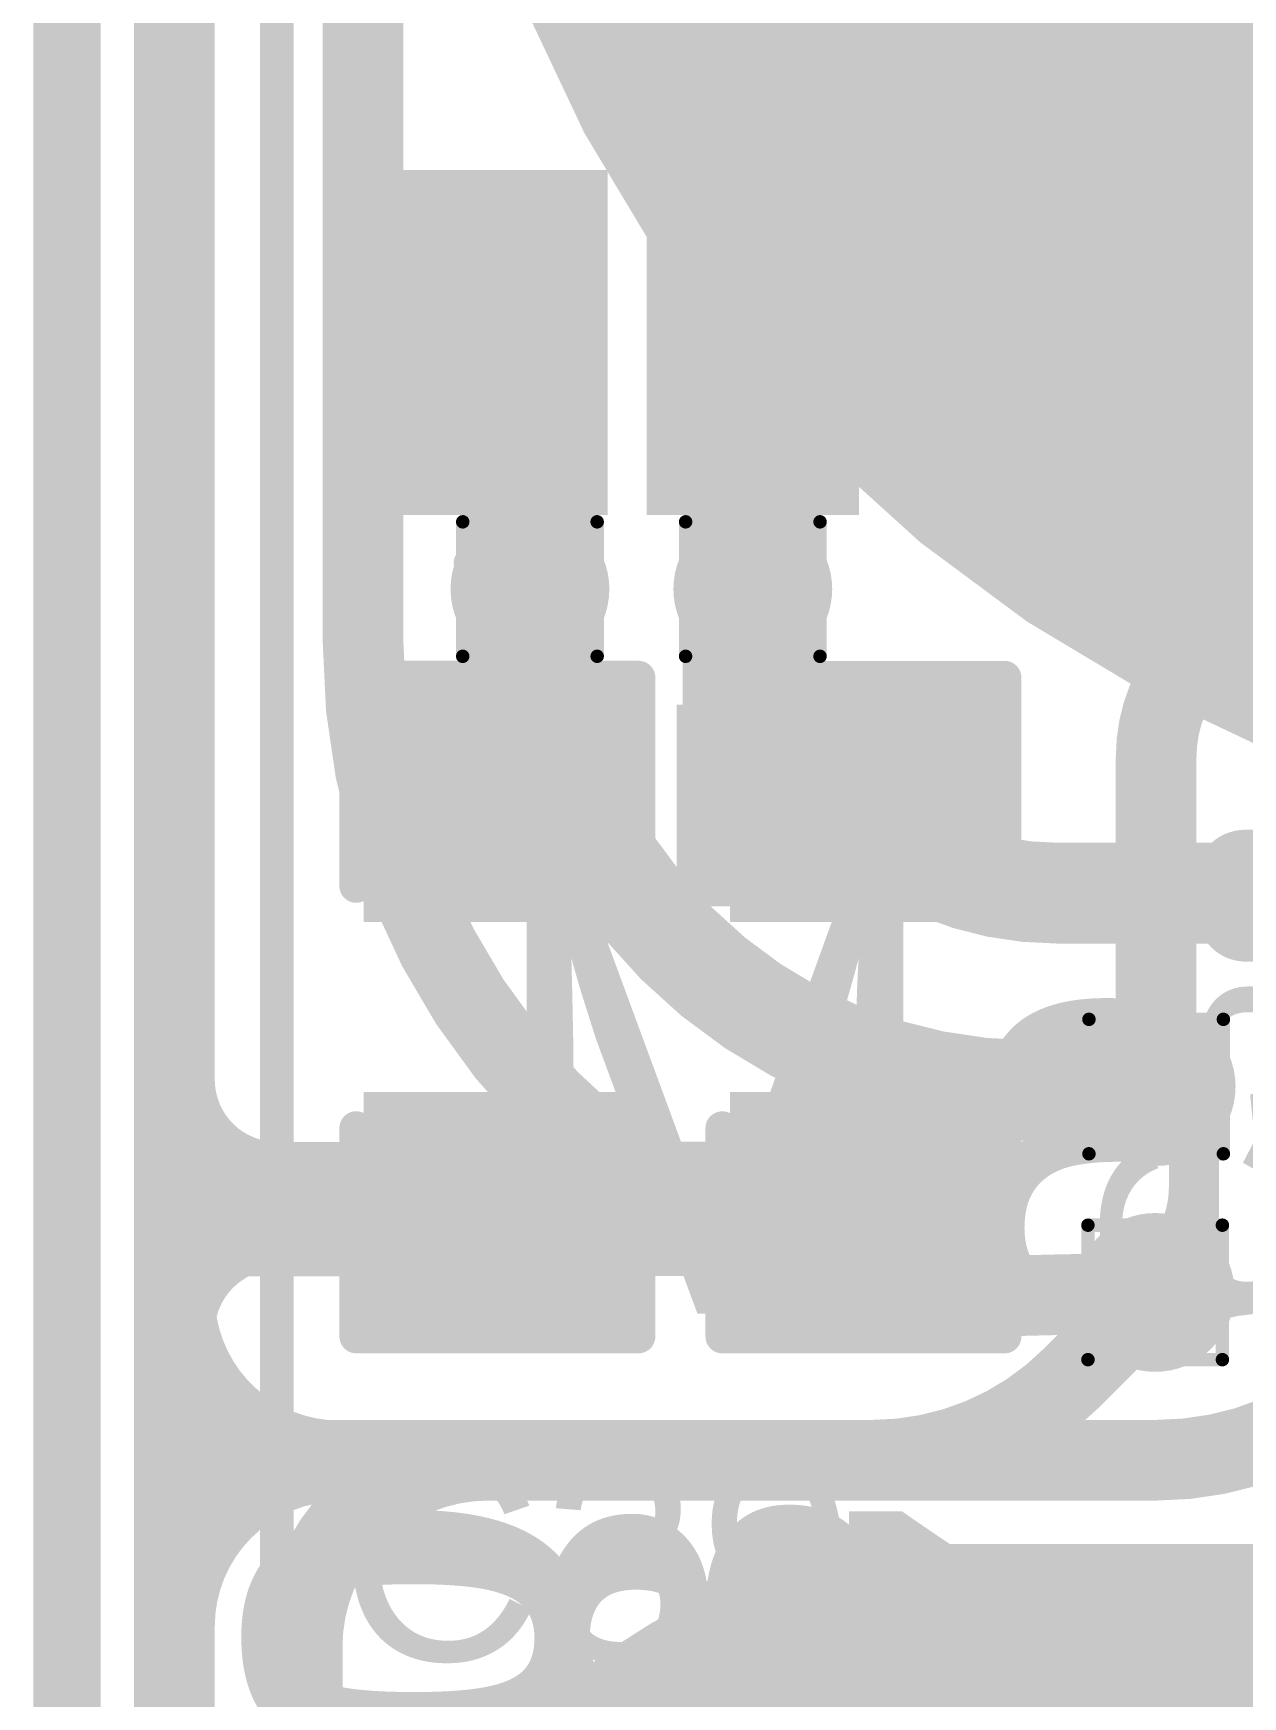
# Model space of a CAD drawing. Header units: inches. Extents: x -17 to 443, y -40 to 218.
# Drawn here: x 12.55 to 17.12, y 15.25 to 21.54 of the extents above; entities that cross this region are included whole.
import ezdxf

# ---------------------------------------------------------------- set-up
doc = ezdxf.new("R2010")
doc.units = ezdxf.units.IN
for name, color, linetype in [('Board Outline', 216, 'Continuous'), ('Bottom Layer', 5, 'Continuous'), ('Bottom Overlay', 54, 'Continuous'), ('Bottom Paste', 16, 'Continuous'), ('Bottom Solder', 6, 'Continuous'), ('Drill Drawing', 1, 'Continuous'), ('Fabrication', 76, 'Continuous'), ('Top Layer', 1, 'Continuous'), ('Top Overlay', 2, 'Continuous'), ('Top Paste', 8, 'Continuous'), ('Top Solder', 216, 'Continuous'), ('Via Holes', 16, 'Continuous')]:
    doc.layers.add(name, color=color, linetype=linetype)
doc.styles.add('Arial', font='', dxfattribs={"height": 0.2})
doc.styles.add('Arial Black_Bold', font='', dxfattribs={"height": 0.2})
doc.styles.get('Arial').set_extended_font_data('Arial')
doc.styles.get('Arial Black_Bold').set_extended_font_data('Arial Black', bold=True)

# ---------------------------------------------------------------- blocks, each defined once
blk = doc.blocks.new('SEMG_PAD_B_65')
at = {"layer": 'Bottom Layer'}
h = blk.add_hatch(color=5, dxfattribs=at)
edge = h.paths.add_edge_path()
edge.add_arc((-3.14997338, 0.0128143), 2.09999834, 90, 270)
edge.add_line((-3.14997338, -2.08718404), (3.150029259999999, -2.08718404))
edge.add_arc((3.15002926, 0.0128143), 2.09999834, 270, 450)
edge.add_line((3.15002926, 2.11281264), (-3.14997338, 2.11281264))
h = blk.add_hatch(color=5, dxfattribs=at)
edge = h.paths.add_edge_path()
edge.add_arc((2.794e-05, -9.98718602), 5.00000016, 0, 360)
at = {"layer": 'Bottom Paste'}
h = blk.add_hatch(color=16, dxfattribs=at)
edge = h.paths.add_edge_path()
edge.add_arc((-3.14997338, 0.0128143), 2.09999834, 90, 270)
edge.add_line((-3.14997338, -2.08718404), (3.150029259999999, -2.08718404))
edge.add_arc((3.15002926, 0.0128143), 2.09999834, 270, 450)
edge.add_line((3.15002926, 2.11281264), (-3.14997338, 2.11281264))
h = blk.add_hatch(color=16, dxfattribs=at)
edge = h.paths.add_edge_path()
edge.add_arc((2.794e-05, -9.98718602), 5.00000016, 0, 360)
at = {"layer": 'Bottom Solder'}
h = blk.add_hatch(color=6, dxfattribs=at)
edge = h.paths.add_edge_path()
edge.add_arc((-3.14997338, 0.0128143), 2.20159834, 90, 270)
edge.add_line((-3.14997338, -2.18878404), (3.150029259999999, -2.18878404))
edge.add_arc((3.15002926, 0.0128143), 2.20159834, 270, 450)
edge.add_line((3.15002926, 2.21441264), (-3.14997338, 2.21441264))
h = blk.add_hatch(color=6, dxfattribs=at)
edge = h.paths.add_edge_path()
edge.add_arc((2.794e-05, -9.98718602), 5.10160016, 0, 360)
at = {"layer": 'Bottom Overlay'}
blk.add_lwpolyline([(5.683262699999999, 10.96579468, 0.127, 0.127, 0), (5.683262699999999, -10.96562958, 0.127, 0.127, 0)], format="xyseb", dxfattribs=at)
blk = doc.blocks.new('SOT_23_5_71')
at = {"layer": 'Top Layer'}
for points in [[(-1.85000011, 1.25000004), (-0.74999977, 1.25000004), (-0.74999977, 0.65000124), (-1.85000011, 0.65000124)], [(0.74999977, 1.25000004), (1.85000011, 1.25000004), (1.85000011, 0.65000124), (0.74999977, 0.65000124)], [(-1.85000011, 0.2999994), (-0.74999977, 0.2999994), (-0.74999977, -0.2999994), (-1.85000011, -0.2999994)], [(-1.85000011, -0.6499986999999999), (-0.74999977, -0.6499986999999999), (-0.74999977, -1.2499975), (-1.85000011, -1.2499975)], [(0.75000231, -0.65000124), (1.85000265, -0.65000124), (1.85000265, -1.25000004), (0.75000231, -1.25000004)]]:
    blk.add_hatch(color=1, dxfattribs=at).paths.add_polyline_path(points)
at = {"layer": 'Top Paste'}
for points in [[(-1.85000011, 1.25000004), (-0.74999977, 1.25000004), (-0.74999977, 0.65000124), (-1.85000011, 0.65000124)], [(0.74999977, 1.25000004), (1.85000011, 1.25000004), (1.85000011, 0.65000124), (0.74999977, 0.65000124)], [(-1.85000011, 0.2999994), (-0.74999977, 0.2999994), (-0.74999977, -0.2999994), (-1.85000011, -0.2999994)], [(-1.85000011, -0.6499986999999999), (-0.74999977, -0.6499986999999999), (-0.74999977, -1.2499975), (-1.85000011, -1.2499975)], [(0.75000231, -0.65000124), (1.85000265, -0.65000124), (1.85000265, -1.25000004), (0.75000231, -1.25000004)]]:
    blk.add_hatch(color=8, dxfattribs=at).paths.add_polyline_path(points)
at = {"layer": 'Top Solder'}
for points in [[(-1.95160011, 1.35160004), (-0.6483997699999999, 1.35160004), (-0.6483997699999999, 0.54840124), (-1.95160011, 0.54840124)], [(0.6483997699999999, 1.35160004), (1.95160011, 1.35160004), (1.95160011, 0.54840124), (0.6483997699999999, 0.54840124)], [(-1.95160011, 0.4015993999999999), (-0.6483997699999999, 0.4015993999999999), (-0.6483997699999999, -0.4015993999999999), (-1.95160011, -0.4015993999999999)], [(-1.95160011, -0.5483986999999999), (-0.6483997699999999, -0.5483986999999999), (-0.6483997699999999, -1.3515975), (-1.95160011, -1.3515975)], [(0.6484023099999999, -0.54840124), (1.95160265, -0.54840124), (1.95160265, -1.35160004), (0.6484023099999999, -1.35160004)]]:
    blk.add_hatch(color=216, dxfattribs=at).paths.add_polyline_path(points)
at = {"layer": 'Top Overlay'}
for points in [[(-0.87900256, 1.4986, 0.127, 0.127, 0), (-0.87900256, 1.3986002, 0.127, 0.127, 0)], [(-0.87900256, 1.4986, 0.127, 0.127, 0), (0.8735974400000001, 1.4986, 0.127, 0.127, 0)], [(0.8735974400000001, 1.4986, 0.127, 0.127, 0), (0.8735974400000001, 1.39859766, 0.127, 0.127, 0)], [(-2.1336, 1.06680254, 0.127, 0.127, 0), (-2.1336, 0.8128, 0.127, 0.127, 0)], [(-2.1336, 1.06680254, 0.127, 0.127, 0), (-2.0066, 0.9397999999999999, 0.127, 0.127, 0)], [(-2.0066, 0.9397999999999999, 0.127, 0.127, 0), (-2.1336, 0.8128, 0.127, 0.127, 0)], [(0.8800033199999999, 0.43999912, 0.127, 0.127, 0), (0.88000078, -0.41800018, 0.127, 0.127, 0)], [(-0.87900256, -1.39859766, 0.127, 0.127, 0), (-0.87900256, -1.4986, 0.127, 0.127, 0)], [(0.8735974400000001, -1.3986002, 0.127, 0.127, 0), (0.8735974400000001, -1.4986, 0.127, 0.127, 0)], [(-0.87900256, -1.4986, 0.127, 0.127, 0), (0.8735974400000001, -1.4986, 0.127, 0.127, 0)]]:
    blk.add_lwpolyline(points, format="xyseb", dxfattribs=at)
for points in [[(-0.9107525599999998, 1.4986, 0.0635, 0.0635, 1), (-0.8472525599999999, 1.4986, 0.0635, 0.0635, 1)], [(-0.9107525599999998, 1.4986, 0.0635, 0.0635, 1), (-0.8472525599999999, 1.4986, 0.0635, 0.0635, 1)], [(0.84184744, 1.4986, 0.0635, 0.0635, 1), (0.9053474399999999, 1.4986, 0.0635, 0.0635, 1)], [(0.84184744, 1.4986, 0.0635, 0.0635, 1), (0.9053474399999999, 1.4986, 0.0635, 0.0635, 1)], [(-0.9107525599999998, 1.3986002, 0.0635, 0.0635, 1), (-0.8472525599999999, 1.3986002, 0.0635, 0.0635, 1)], [(0.84184744, 1.39859766, 0.0635, 0.0635, 1), (0.9053474399999999, 1.39859766, 0.0635, 0.0635, 1)], [(-2.16535, 1.06680254, 0.0635, 0.0635, 1), (-2.10185, 1.06680254, 0.0635, 0.0635, 1)], [(-2.16535, 1.06680254, 0.0635, 0.0635, 1), (-2.10185, 1.06680254, 0.0635, 0.0635, 1)], [(-2.03835, 0.9397999999999999, 0.0635, 0.0635, 1), (-1.97485, 0.9397999999999999, 0.0635, 0.0635, 1)], [(-2.03835, 0.9397999999999999, 0.0635, 0.0635, 1), (-1.97485, 0.9397999999999999, 0.0635, 0.0635, 1)], [(-2.16535, 0.8128, 0.0635, 0.0635, 1), (-2.10185, 0.8128, 0.0635, 0.0635, 1)], [(-2.16535, 0.8128, 0.0635, 0.0635, 1), (-2.10185, 0.8128, 0.0635, 0.0635, 1)], [(0.8482533200000001, 0.43999912, 0.0635, 0.0635, 1), (0.9117533199999999, 0.43999912, 0.0635, 0.0635, 1)], [(0.84825078, -0.41800018, 0.0635, 0.0635, 1), (0.91175078, -0.41800018, 0.0635, 0.0635, 1)], [(-0.9107525599999998, -1.39859766, 0.0635, 0.0635, 1), (-0.8472525599999999, -1.39859766, 0.0635, 0.0635, 1)], [(0.84184744, -1.3986002, 0.0635, 0.0635, 1), (0.9053474399999999, -1.3986002, 0.0635, 0.0635, 1)], [(-0.9107525599999998, -1.4986, 0.0635, 0.0635, 1), (-0.8472525599999999, -1.4986, 0.0635, 0.0635, 1)], [(-0.9107525599999998, -1.4986, 0.0635, 0.0635, 1), (-0.8472525599999999, -1.4986, 0.0635, 0.0635, 1)], [(0.84184744, -1.4986, 0.0635, 0.0635, 1), (0.9053474399999999, -1.4986, 0.0635, 0.0635, 1)], [(0.84184744, -1.4986, 0.0635, 0.0635, 1), (0.9053474399999999, -1.4986, 0.0635, 0.0635, 1)]]:
    blk.add_lwpolyline(points, format="xyseb", close=True, dxfattribs=at)
blk = doc.blocks.new('T____P____SMD_3_P____206')
at = {"layer": 'Top Solder'}
h = blk.add_hatch(color=216, dxfattribs=at)
edge = h.paths.add_edge_path()
edge.add_arc((-0.9999992699999999, 0), 1.10160054, 90, 270)
edge.add_line((-0.9999992700000001, -1.10160054), (0.9999992699999997, -1.10160054))
edge.add_arc((0.9999992699999999, 0), 1.10160054, 270, 450)
edge.add_line((0.99999927, 1.10160054), (-0.9999992699999998, 1.10160054))
blk = doc.blocks.new('C___0603_224')
at = {"layer": 'Top Layer'}
for points in [[(-0.3809999999999999, 0.4445), (-0.3809999999999999, -0.4445), (-1.143, -0.4445), (-1.143, 0.4445)], [(1.143, 0.4445), (1.143, -0.4445), (0.3809999999999999, -0.4445), (0.3809999999999999, 0.4445)]]:
    blk.add_hatch(color=1, dxfattribs=at).paths.add_polyline_path(points)
at = {"layer": 'Top Paste'}
for points in [[(-0.3809999999999999, 0.4445), (-0.3809999999999999, -0.4445), (-1.143, -0.4445), (-1.143, 0.4445)], [(1.143, 0.4445), (1.143, -0.4445), (0.3809999999999999, -0.4445), (0.3809999999999999, 0.4445)]]:
    blk.add_hatch(color=8, dxfattribs=at).paths.add_polyline_path(points)
at = {"layer": 'Top Solder'}
for points in [[(-0.3210001199999999, 0.50449988), (-0.3210001199999999, -0.50449988), (-1.20299988, -0.50449988), (-1.20299988, 0.50449988)], [(1.20299988, 0.50449988), (1.20299988, -0.50449988), (0.3210001199999999, -0.50449988), (0.3210001199999999, 0.50449988)]]:
    blk.add_hatch(color=216, dxfattribs=at).paths.add_polyline_path(points)
at = {"layer": 'Top Overlay'}
for points in [[(-0.4571999999999999, 0.5334, 0.127, 0.127, 0), (-1.2446, 0.5334, 0.127, 0.127, 0)], [(-1.2446, -0.5334, 0.127, 0.127, 0), (-1.2446, 0.5334, 0.127, 0.127, 0)], [(1.2446, 0.5334, 0.127, 0.127, 0), (0.4571999999999999, 0.5334, 0.127, 0.127, 0)], [(1.2446, -0.5334, 0.127, 0.127, 0), (1.2446, 0.5334, 0.127, 0.127, 0)], [(-0.4571999999999999, -0.5334, 0.127, 0.127, 0), (-1.2446, -0.5334, 0.127, 0.127, 0)], [(1.2446, -0.5334, 0.127, 0.127, 0), (0.4571999999999999, -0.5334, 0.127, 0.127, 0)]]:
    blk.add_lwpolyline(points, format="xyseb", dxfattribs=at)
for points in [[(-1.27635, 0.5334, 0.0635, 0.0635, 1), (-1.21285, 0.5334, 0.0635, 0.0635, 1)], [(-1.27635, 0.5334, 0.0635, 0.0635, 1), (-1.21285, 0.5334, 0.0635, 0.0635, 1)], [(-0.4889499999999999, 0.5334, 0.0635, 0.0635, 1), (-0.42545, 0.5334, 0.0635, 0.0635, 1)], [(0.42545, 0.5334, 0.0635, 0.0635, 1), (0.4889499999999999, 0.5334, 0.0635, 0.0635, 1)], [(1.21285, 0.5334, 0.0635, 0.0635, 1), (1.27635, 0.5334, 0.0635, 0.0635, 1)], [(1.21285, 0.5334, 0.0635, 0.0635, 1), (1.27635, 0.5334, 0.0635, 0.0635, 1)], [(-1.27635, -0.5334, 0.0635, 0.0635, 1), (-1.21285, -0.5334, 0.0635, 0.0635, 1)], [(-1.27635, -0.5334, 0.0635, 0.0635, 1), (-1.21285, -0.5334, 0.0635, 0.0635, 1)], [(-0.4889499999999999, -0.5334, 0.0635, 0.0635, 1), (-0.42545, -0.5334, 0.0635, 0.0635, 1)], [(0.42545, -0.5334, 0.0635, 0.0635, 1), (0.4889499999999999, -0.5334, 0.0635, 0.0635, 1)], [(1.21285, -0.5334, 0.0635, 0.0635, 1), (1.27635, -0.5334, 0.0635, 0.0635, 1)], [(1.21285, -0.5334, 0.0635, 0.0635, 1), (1.27635, -0.5334, 0.0635, 0.0635, 1)]]:
    blk.add_lwpolyline(points, format="xyseb", close=True, dxfattribs=at)
blk = doc.blocks.new('C___0603_225')
at = {"layer": 'Top Layer'}
for points in [[(-0.3809999999999999, 0.4445), (-0.3809999999999999, -0.4445), (-1.143, -0.4445), (-1.143, 0.4445)], [(1.143, 0.4445), (1.143, -0.4445), (0.3809999999999999, -0.4445), (0.3809999999999999, 0.4445)]]:
    blk.add_hatch(color=1, dxfattribs=at).paths.add_polyline_path(points)
at = {"layer": 'Top Paste'}
for points in [[(-0.3809999999999999, 0.4445), (-0.3809999999999999, -0.4445), (-1.143, -0.4445), (-1.143, 0.4445)], [(1.143, 0.4445), (1.143, -0.4445), (0.3809999999999999, -0.4445), (0.3809999999999999, 0.4445)]]:
    blk.add_hatch(color=8, dxfattribs=at).paths.add_polyline_path(points)
at = {"layer": 'Top Solder'}
for points in [[(-0.3210001199999999, 0.50449988), (-0.3210001199999999, -0.50449988), (-1.20299988, -0.50449988), (-1.20299988, 0.50449988)], [(1.20299988, 0.50449988), (1.20299988, -0.50449988), (0.3210001199999999, -0.50449988), (0.3210001199999999, 0.50449988)]]:
    blk.add_hatch(color=216, dxfattribs=at).paths.add_polyline_path(points)
at = {"layer": 'Top Overlay'}
for points in [[(-1.2446, 0.5334, 0.127, 0.127, 0), (-1.2446, -0.5334, 0.127, 0.127, 0)], [(-1.2446, 0.5334, 0.127, 0.127, 0), (-0.4571999999999999, 0.5334, 0.127, 0.127, 0)], [(0.4571999999999999, 0.5334, 0.127, 0.127, 0), (1.2446, 0.5334, 0.127, 0.127, 0)], [(1.2446, 0.5334, 0.127, 0.127, 0), (1.2446, -0.5334, 0.127, 0.127, 0)], [(-1.2446, -0.5334, 0.127, 0.127, 0), (-0.4571999999999999, -0.5334, 0.127, 0.127, 0)], [(0.4571999999999999, -0.5334, 0.127, 0.127, 0), (1.2446, -0.5334, 0.127, 0.127, 0)]]:
    blk.add_lwpolyline(points, format="xyseb", dxfattribs=at)
for points in [[(-1.27635, 0.5334, 0.0635, 0.0635, 1), (-1.21285, 0.5334, 0.0635, 0.0635, 1)], [(-1.27635, 0.5334, 0.0635, 0.0635, 1), (-1.21285, 0.5334, 0.0635, 0.0635, 1)], [(-0.4889499999999999, 0.5334, 0.0635, 0.0635, 1), (-0.42545, 0.5334, 0.0635, 0.0635, 1)], [(0.42545, 0.5334, 0.0635, 0.0635, 1), (0.4889499999999999, 0.5334, 0.0635, 0.0635, 1)], [(1.21285, 0.5334, 0.0635, 0.0635, 1), (1.27635, 0.5334, 0.0635, 0.0635, 1)], [(1.21285, 0.5334, 0.0635, 0.0635, 1), (1.27635, 0.5334, 0.0635, 0.0635, 1)], [(-1.27635, -0.5334, 0.0635, 0.0635, 1), (-1.21285, -0.5334, 0.0635, 0.0635, 1)], [(-1.27635, -0.5334, 0.0635, 0.0635, 1), (-1.21285, -0.5334, 0.0635, 0.0635, 1)], [(-0.4889499999999999, -0.5334, 0.0635, 0.0635, 1), (-0.42545, -0.5334, 0.0635, 0.0635, 1)], [(0.42545, -0.5334, 0.0635, 0.0635, 1), (0.4889499999999999, -0.5334, 0.0635, 0.0635, 1)], [(1.21285, -0.5334, 0.0635, 0.0635, 1), (1.27635, -0.5334, 0.0635, 0.0635, 1)], [(1.21285, -0.5334, 0.0635, 0.0635, 1), (1.27635, -0.5334, 0.0635, 0.0635, 1)]]:
    blk.add_lwpolyline(points, format="xyseb", close=True, dxfattribs=at)
blk = doc.blocks.new('C___0603_226')
at = {"layer": 'Top Layer'}
for points in [[(-0.3809999999999999, 0.4445), (-0.3809999999999999, -0.4445), (-1.143, -0.4445), (-1.143, 0.4445)], [(1.143, 0.4445), (1.143, -0.4445), (0.3809999999999999, -0.4445), (0.3809999999999999, 0.4445)]]:
    blk.add_hatch(color=1, dxfattribs=at).paths.add_polyline_path(points)
at = {"layer": 'Top Paste'}
for points in [[(-0.3809999999999999, 0.4445), (-0.3809999999999999, -0.4445), (-1.143, -0.4445), (-1.143, 0.4445)], [(1.143, 0.4445), (1.143, -0.4445), (0.3809999999999999, -0.4445), (0.3809999999999999, 0.4445)]]:
    blk.add_hatch(color=8, dxfattribs=at).paths.add_polyline_path(points)
at = {"layer": 'Top Solder'}
for points in [[(-0.3210001199999999, 0.50449988), (-0.3210001199999999, -0.50449988), (-1.20299988, -0.50449988), (-1.20299988, 0.50449988)], [(1.20299988, 0.50449988), (1.20299988, -0.50449988), (0.3210001199999999, -0.50449988), (0.3210001199999999, 0.50449988)]]:
    blk.add_hatch(color=216, dxfattribs=at).paths.add_polyline_path(points)
at = {"layer": 'Top Overlay'}
for points in [[(-1.2446, 0.5334, 0.127, 0.127, 0), (-0.4571999999999999, 0.5334, 0.127, 0.127, 0)], [(-1.2446, 0.5334, 0.127, 0.127, 0), (-1.2446, -0.5334, 0.127, 0.127, 0)], [(0.4571999999999999, 0.5334, 0.127, 0.127, 0), (1.2446, 0.5334, 0.127, 0.127, 0)], [(1.2446, 0.5334, 0.127, 0.127, 0), (1.2446, -0.5334, 0.127, 0.127, 0)], [(-1.2446, -0.5334, 0.127, 0.127, 0), (-0.4571999999999999, -0.5334, 0.127, 0.127, 0)], [(0.4571999999999999, -0.5334, 0.127, 0.127, 0), (1.2446, -0.5334, 0.127, 0.127, 0)]]:
    blk.add_lwpolyline(points, format="xyseb", dxfattribs=at)
for points in [[(-1.27635, 0.5334, 0.0635, 0.0635, 1), (-1.21285, 0.5334, 0.0635, 0.0635, 1)], [(-1.27635, 0.5334, 0.0635, 0.0635, 1), (-1.21285, 0.5334, 0.0635, 0.0635, 1)], [(-0.4889499999999999, 0.5334, 0.0635, 0.0635, 1), (-0.42545, 0.5334, 0.0635, 0.0635, 1)], [(0.42545, 0.5334, 0.0635, 0.0635, 1), (0.4889499999999999, 0.5334, 0.0635, 0.0635, 1)], [(1.21285, 0.5334, 0.0635, 0.0635, 1), (1.27635, 0.5334, 0.0635, 0.0635, 1)], [(1.21285, 0.5334, 0.0635, 0.0635, 1), (1.27635, 0.5334, 0.0635, 0.0635, 1)], [(-1.27635, -0.5334, 0.0635, 0.0635, 1), (-1.21285, -0.5334, 0.0635, 0.0635, 1)], [(-1.27635, -0.5334, 0.0635, 0.0635, 1), (-1.21285, -0.5334, 0.0635, 0.0635, 1)], [(-0.4889499999999999, -0.5334, 0.0635, 0.0635, 1), (-0.42545, -0.5334, 0.0635, 0.0635, 1)], [(0.42545, -0.5334, 0.0635, 0.0635, 1), (0.4889499999999999, -0.5334, 0.0635, 0.0635, 1)], [(1.21285, -0.5334, 0.0635, 0.0635, 1), (1.27635, -0.5334, 0.0635, 0.0635, 1)], [(1.21285, -0.5334, 0.0635, 0.0635, 1), (1.27635, -0.5334, 0.0635, 0.0635, 1)]]:
    blk.add_lwpolyline(points, format="xyseb", close=True, dxfattribs=at)

msp = doc.modelspace()

# ---------------------------------------------------------------- hatches: boundary and pattern name
at = {"layer": 'Bottom Layer'}
h = msp.add_hatch(color=5, dxfattribs=at)
edge = h.paths.add_edge_path()
edge.add_arc((14.42368972, 19.43653212), 0.2999994, 0, 360)
h = msp.add_hatch(color=5, dxfattribs=at)
edge = h.paths.add_edge_path()
edge.add_arc((15.26573528, 19.43653212), 0.2999994, 0, 360)
h = msp.add_hatch(color=5, dxfattribs=at)
edge = h.paths.add_edge_path()
edge.add_arc((16.78973528, 17.557115), 0.2999994, 0, 360)
h = msp.add_hatch(color=5, dxfattribs=at)
edge = h.paths.add_edge_path()
edge.add_arc((16.7860345, 16.77932636), 0.2999994, 0, 360)
at = {"layer": 'Top Layer'}
for points in [[(14.01573524, 19.81748894), (14.7086828, 19.81748894), (14.7086828, 20.91749182), (14.01573524, 20.91749182)], [(14.97759768, 18.23828712), (16.12823292, 18.23828712), (16.12823292, 19.00028712), (14.97759768, 19.00028712)]]:
    msp.add_hatch(color=1, dxfattribs=at).paths.add_polyline_path(points)
h = msp.add_hatch(color=1, dxfattribs=at)
edge = h.paths.add_edge_path()
edge.add_arc((14.42368972, 19.43653212), 0.2999994, 0, 360)
h = msp.add_hatch(color=1, dxfattribs=at)
edge = h.paths.add_edge_path()
edge.add_arc((15.26573528, 19.43653212), 0.2999994, 0, 360)
h = msp.add_hatch(color=1, dxfattribs=at)
edge = h.paths.add_edge_path()
edge.add_arc((16.78973528, 17.557115), 0.2999994, 0, 360)
h = msp.add_hatch(color=1, dxfattribs=at)
edge = h.paths.add_edge_path()
edge.add_arc((16.7860345, 16.77932636), 0.2999994, 0, 360)
at = {"layer": 'Via Holes'}
h = msp.add_hatch(color=7, dxfattribs=at)
edge = h.paths.add_edge_path()
edge.add_arc((14.42368972, 19.43653212), 0.1499997, 0, 360)
h = msp.add_hatch(color=7, dxfattribs=at)
edge = h.paths.add_edge_path()
edge.add_arc((15.26573528, 19.43653212), 0.1499997, 0, 360)
h = msp.add_hatch(color=7, dxfattribs=at)
edge = h.paths.add_edge_path()
edge.add_arc((16.78973528, 17.557115), 0.1499997, 0, 360)
h = msp.add_hatch(color=7, dxfattribs=at)
edge = h.paths.add_edge_path()
edge.add_arc((16.7860345, 16.77932636), 0.1499997, 0, 360)

# ---------------------------------------------------------------- linework, layer by layer
at = {"layer": 'Board Outline'}
msp.add_lwpolyline([(12.67405644, 2.64836656, 0.127, 0.127, 0), (12.67421646, 24.50402262, 0.127, 0.127, 0)], format="xyseb", dxfattribs=at)
at = {"layer": 'Bottom Layer'}
for points in [[(13.08060376, 16.7669591, 0.3048, 0.3048, 0), (13.08060376, 24.8125869, 0.3048, 0.3048, 0)], [(13.79349032, 19.22758664, 0.3048, 0.3048, 0), (13.79349032, 24.6300752, 0.3048, 0.3048, 0)], [(16.31827318, 17.54194866, 0.3809999999999999, 0.3809999999999999, -0.4142135623730951), (14.42368972, 19.43653212, 0.3809999999999999, 0.3809999999999999, 0)], [(16.4143182, 18.2879492, 0.3809999999999999, 0.3809999999999999, -0.4142135623730951), (15.26573528, 19.43653212, 0.3809999999999999, 0.3809999999999999, 0)], [(16.43624602, 16.77111454, 0.3048, 0.3048, -0.4357695006468923), (13.79348778, 19.22758664, 0.3048, 0.3048, 0)], [(16.4143182, 18.2879492, 0.3809999999999999, 0.3809999999999999, 0), (17.44395292, 18.2879492, 0.3809999999999999, 0.3809999999999999, 0)], [(16.31827318, 17.54194866, 0.3809999999999999, 0.3809999999999999, 0), (16.32104432, 17.54198676, 0.3809999999999999, 0.3809999999999999, 0)], [(16.3248086, 17.54206296, 0.3809999999999999, 0.3809999999999999, -0.002470408337250685), (16.32104432, 17.5419893, 0.3809999999999999, 0.3809999999999999, 0)], [(16.3248086, 17.54206042, 0.3809999999999999, 0.3809999999999999, 0), (16.78973528, 17.55342692, 0.3809999999999999, 0.3809999999999999, 0)], [(16.78973528, 17.55342692, 0.3809999999999999, 0.3809999999999999, 0), (16.78973528, 17.557115, 0.3809999999999999, 0.3809999999999999, 0)], [(13.08060376, 15.51879802, 0.3048, 0.3048, 0), (13.08060376, 16.7669591, 0.3048, 0.3048, 0)], [(13.64832424, 16.14542872, 0.3048, 0.3048, -0.3879676943921401), (13.08060376, 16.7669591, 0.3048, 0.3048, 0)], [(16.43624602, 16.77111454, 0.3048, 0.3048, 0), (16.43626634, 16.77111454, 0.3048, 0.3048, 0)], [(16.43626634, 16.77111454, 0.3048, 0.3048, 0), (16.78607768, 16.77557986, 0.3048, 0.3048, 0)], [(16.7860345, 16.77562304, 0.3048, 0.3048, 0), (16.7860345, 16.77932636, 0.3048, 0.3048, 0)], [(16.7860345, 16.77562304, 0.3048, 0.3048, 0), (16.78607768, 16.77557986, 0.3048, 0.3048, 0)], [(17.62424974, 16.4907087, 0.3048, 0.3048, -0.198706667158914), (16.78973528, 16.14542872, 0.3048, 0.3048, 0)], [(13.08060376, 15.51879802, 0.3048, 0.3048, -0.4142135623730951), (13.7046843, 16.14287856, 0.3048, 0.3048, 0)], [(13.19413414, 16.14542872, 0.3048, 0.3048, 0), (13.64832424, 16.14542872, 0.3048, 0.3048, 0)], [(13.64832424, 16.14542872, 0.3048, 0.3048, 0), (16.78973528, 16.14542872, 0.3048, 0.3048, 0)], [(13.7046843, 16.14287856, 0.3048, 0.3048, -0.02261207417717864), (13.64832424, 16.14542872, 0.3048, 0.3048, 0)], [(13.08060376, 11.10813882, 0.3048, 0.3048, 0), (13.08060376, 15.51879802, 0.3048, 0.3048, 0)]]:
    msp.add_lwpolyline(points, format="xyseb", dxfattribs=at)
for points in [[(14.32843972, 19.43653212, 0.1905, 0.1905, 1), (14.51893972, 19.43653212, 0.1905, 0.1905, 1)], [(15.17048528, 19.43653212, 0.1905, 0.1905, 1), (15.36098528, 19.43653212, 0.1905, 0.1905, 1)], [(13.71728778, 19.22758664, 0.1524, 0.1524, 1), (13.86968778, 19.22758664, 0.1524, 0.1524, 1)], [(13.71729032, 19.22758664, 0.1524, 0.1524, 1), (13.86969032, 19.22758664, 0.1524, 0.1524, 1)], [(16.3190682, 18.2879492, 0.1905, 0.1905, 1), (16.5095682, 18.2879492, 0.1905, 0.1905, 1)], [(16.3190682, 18.2879492, 0.1905, 0.1905, 1), (16.5095682, 18.2879492, 0.1905, 0.1905, 1)], [(16.22302318, 17.54194866, 0.1905, 0.1905, 1), (16.41352318, 17.54194866, 0.1905, 0.1905, 1)], [(16.22302318, 17.54194866, 0.1905, 0.1905, 1), (16.41352318, 17.54194866, 0.1905, 0.1905, 1)], [(16.22579432, 17.5419893, 0.1905, 0.1905, 1), (16.41629432, 17.5419893, 0.1905, 0.1905, 1)], [(16.22579432, 17.54198676, 0.1905, 0.1905, 1), (16.41629432, 17.54198676, 0.1905, 0.1905, 1)], [(16.2295586, 17.54206296, 0.1905, 0.1905, 1), (16.4200586, 17.54206296, 0.1905, 0.1905, 1)], [(16.2295586, 17.54206042, 0.1905, 0.1905, 1), (16.4200586, 17.54206042, 0.1905, 0.1905, 1)], [(16.69448528, 17.557115, 0.1905, 0.1905, 1), (16.88498528, 17.557115, 0.1905, 0.1905, 1)], [(16.69448528, 17.55342692, 0.1905, 0.1905, 1), (16.88498528, 17.55342692, 0.1905, 0.1905, 1)], [(16.69448528, 17.55342692, 0.1905, 0.1905, 1), (16.88498528, 17.55342692, 0.1905, 0.1905, 1)], [(13.00440376, 16.7669591, 0.1524, 0.1524, 1), (13.15680376, 16.7669591, 0.1524, 0.1524, 1)], [(13.00440376, 16.7669591, 0.1524, 0.1524, 1), (13.15680376, 16.7669591, 0.1524, 0.1524, 1)], [(13.00440376, 16.7669591, 0.1524, 0.1524, 1), (13.15680376, 16.7669591, 0.1524, 0.1524, 1)], [(16.36004602, 16.77111454, 0.1524, 0.1524, 1), (16.51244602, 16.77111454, 0.1524, 0.1524, 1)], [(16.36004602, 16.77111454, 0.1524, 0.1524, 1), (16.51244602, 16.77111454, 0.1524, 0.1524, 1)], [(16.36006634, 16.77111454, 0.1524, 0.1524, 1), (16.51246634, 16.77111454, 0.1524, 0.1524, 1)], [(16.36006634, 16.77111454, 0.1524, 0.1524, 1), (16.51246634, 16.77111454, 0.1524, 0.1524, 1)], [(16.7098345, 16.77932636, 0.1524, 0.1524, 1), (16.8622345, 16.77932636, 0.1524, 0.1524, 1)], [(16.7098345, 16.77562304, 0.1524, 0.1524, 1), (16.8622345, 16.77562304, 0.1524, 0.1524, 1)], [(16.7098345, 16.77562304, 0.1524, 0.1524, 1), (16.8622345, 16.77562304, 0.1524, 0.1524, 1)], [(16.70987768, 16.77557986, 0.1524, 0.1524, 1), (16.86227768, 16.77557986, 0.1524, 0.1524, 1)], [(16.70987768, 16.77557986, 0.1524, 0.1524, 1), (16.86227768, 16.77557986, 0.1524, 0.1524, 1)], [(13.11793414, 16.14542872, 0.1524, 0.1524, 1), (13.27033414, 16.14542872, 0.1524, 0.1524, 1)], [(13.57212424, 16.14542872, 0.1524, 0.1524, 1), (13.72452424, 16.14542872, 0.1524, 0.1524, 1)], [(13.57212424, 16.14542872, 0.1524, 0.1524, 1), (13.72452424, 16.14542872, 0.1524, 0.1524, 1)], [(13.57212424, 16.14542872, 0.1524, 0.1524, 1), (13.72452424, 16.14542872, 0.1524, 0.1524, 1)], [(13.57212424, 16.14542872, 0.1524, 0.1524, 1), (13.72452424, 16.14542872, 0.1524, 0.1524, 1)], [(13.6284843, 16.14287856, 0.1524, 0.1524, 1), (13.7808843, 16.14287856, 0.1524, 0.1524, 1)], [(13.6284843, 16.14287856, 0.1524, 0.1524, 1), (13.7808843, 16.14287856, 0.1524, 0.1524, 1)], [(16.71353528, 16.14542872, 0.1524, 0.1524, 1), (16.86593528, 16.14542872, 0.1524, 0.1524, 1)], [(16.71353528, 16.14542872, 0.1524, 0.1524, 1), (16.86593528, 16.14542872, 0.1524, 0.1524, 1)], [(13.00440376, 15.51879802, 0.1524, 0.1524, 1), (13.15680376, 15.51879802, 0.1524, 0.1524, 1)], [(13.00440376, 15.51879802, 0.1524, 0.1524, 1), (13.15680376, 15.51879802, 0.1524, 0.1524, 1)], [(13.00440376, 15.51879802, 0.1524, 0.1524, 1), (13.15680376, 15.51879802, 0.1524, 0.1524, 1)]]:
    msp.add_lwpolyline(points, format="xyseb", close=True, dxfattribs=at)
at = {"layer": 'Drill Drawing'}
for points in [[(14.16968972, 19.69053212, 0.0508, 0.0508, 0), (14.67768972, 19.69053212, 0.0508, 0.0508, 0)], [(14.16968972, 19.18253212, 0.0508, 0.0508, 0), (14.16968972, 19.69053212, 0.0508, 0.0508, 0)], [(14.67768972, 19.18253212, 0.0508, 0.0508, 0), (14.67768972, 19.69053212, 0.0508, 0.0508, 0)], [(15.01173528, 19.69053212, 0.0508, 0.0508, 0), (15.51973528, 19.69053212, 0.0508, 0.0508, 0)], [(15.01173528, 19.18253212, 0.0508, 0.0508, 0), (15.01173528, 19.69053212, 0.0508, 0.0508, 0)], [(15.51973528, 19.18253212, 0.0508, 0.0508, 0), (15.51973528, 19.69053212, 0.0508, 0.0508, 0)], [(14.16968972, 19.18253212, 0.0508, 0.0508, 0), (14.67768972, 19.18253212, 0.0508, 0.0508, 0)], [(15.01173528, 19.18253212, 0.0508, 0.0508, 0), (15.51973528, 19.18253212, 0.0508, 0.0508, 0)], [(16.53573528, 17.811115, 0.0508, 0.0508, 0), (17.04373528, 17.811115, 0.0508, 0.0508, 0)], [(16.53573528, 17.303115, 0.0508, 0.0508, 0), (16.53573528, 17.811115, 0.0508, 0.0508, 0)], [(17.04373528, 17.303115, 0.0508, 0.0508, 0), (17.04373528, 17.811115, 0.0508, 0.0508, 0)], [(16.53573528, 17.303115, 0.0508, 0.0508, 0), (17.04373528, 17.303115, 0.0508, 0.0508, 0)], [(16.5320345, 17.03332636, 0.0508, 0.0508, 0), (17.0400345, 17.03332636, 0.0508, 0.0508, 0)], [(16.5320345, 16.52532636, 0.0508, 0.0508, 0), (16.5320345, 17.03332636, 0.0508, 0.0508, 0)], [(17.0400345, 16.52532636, 0.0508, 0.0508, 0), (17.0400345, 17.03332636, 0.0508, 0.0508, 0)], [(16.5320345, 16.52532636, 0.0508, 0.0508, 0), (17.0400345, 16.52532636, 0.0508, 0.0508, 0)]]:
    msp.add_lwpolyline(points, format="xyseb", dxfattribs=at)
for points in [[(14.15698972, 19.69053212, 0.0254, 0.0254, 1), (14.18238972, 19.69053212, 0.0254, 0.0254, 1)], [(14.15698972, 19.69053212, 0.0254, 0.0254, 1), (14.18238972, 19.69053212, 0.0254, 0.0254, 1)], [(14.66498972, 19.69053212, 0.0254, 0.0254, 1), (14.69038972, 19.69053212, 0.0254, 0.0254, 1)], [(14.66498972, 19.69053212, 0.0254, 0.0254, 1), (14.69038972, 19.69053212, 0.0254, 0.0254, 1)], [(14.99903528, 19.69053212, 0.0254, 0.0254, 1), (15.02443528, 19.69053212, 0.0254, 0.0254, 1)], [(14.99903528, 19.69053212, 0.0254, 0.0254, 1), (15.02443528, 19.69053212, 0.0254, 0.0254, 1)], [(15.50703528, 19.69053212, 0.0254, 0.0254, 1), (15.53243528, 19.69053212, 0.0254, 0.0254, 1)], [(15.50703528, 19.69053212, 0.0254, 0.0254, 1), (15.53243528, 19.69053212, 0.0254, 0.0254, 1)], [(14.15698972, 19.18253212, 0.0254, 0.0254, 1), (14.18238972, 19.18253212, 0.0254, 0.0254, 1)], [(14.15698972, 19.18253212, 0.0254, 0.0254, 1), (14.18238972, 19.18253212, 0.0254, 0.0254, 1)], [(14.66498972, 19.18253212, 0.0254, 0.0254, 1), (14.69038972, 19.18253212, 0.0254, 0.0254, 1)], [(14.66498972, 19.18253212, 0.0254, 0.0254, 1), (14.69038972, 19.18253212, 0.0254, 0.0254, 1)], [(14.99903528, 19.18253212, 0.0254, 0.0254, 1), (15.02443528, 19.18253212, 0.0254, 0.0254, 1)], [(14.99903528, 19.18253212, 0.0254, 0.0254, 1), (15.02443528, 19.18253212, 0.0254, 0.0254, 1)], [(15.50703528, 19.18253212, 0.0254, 0.0254, 1), (15.53243528, 19.18253212, 0.0254, 0.0254, 1)], [(15.50703528, 19.18253212, 0.0254, 0.0254, 1), (15.53243528, 19.18253212, 0.0254, 0.0254, 1)], [(16.52303528, 17.811115, 0.0254, 0.0254, 1), (16.54843528, 17.811115, 0.0254, 0.0254, 1)], [(16.52303528, 17.811115, 0.0254, 0.0254, 1), (16.54843528, 17.811115, 0.0254, 0.0254, 1)], [(17.03103528, 17.811115, 0.0254, 0.0254, 1), (17.05643528, 17.811115, 0.0254, 0.0254, 1)], [(17.03103528, 17.811115, 0.0254, 0.0254, 1), (17.05643528, 17.811115, 0.0254, 0.0254, 1)], [(16.52303528, 17.303115, 0.0254, 0.0254, 1), (16.54843528, 17.303115, 0.0254, 0.0254, 1)], [(16.52303528, 17.303115, 0.0254, 0.0254, 1), (16.54843528, 17.303115, 0.0254, 0.0254, 1)], [(17.03103528, 17.303115, 0.0254, 0.0254, 1), (17.05643528, 17.303115, 0.0254, 0.0254, 1)], [(17.03103528, 17.303115, 0.0254, 0.0254, 1), (17.05643528, 17.303115, 0.0254, 0.0254, 1)], [(16.5193345, 17.03332636, 0.0254, 0.0254, 1), (16.5447345, 17.03332636, 0.0254, 0.0254, 1)], [(16.5193345, 17.03332636, 0.0254, 0.0254, 1), (16.5447345, 17.03332636, 0.0254, 0.0254, 1)], [(17.0273345, 17.03332636, 0.0254, 0.0254, 1), (17.0527345, 17.03332636, 0.0254, 0.0254, 1)], [(17.0273345, 17.03332636, 0.0254, 0.0254, 1), (17.0527345, 17.03332636, 0.0254, 0.0254, 1)], [(16.5193345, 16.52532636, 0.0254, 0.0254, 1), (16.5447345, 16.52532636, 0.0254, 0.0254, 1)], [(16.5193345, 16.52532636, 0.0254, 0.0254, 1), (16.5447345, 16.52532636, 0.0254, 0.0254, 1)], [(17.0273345, 16.52532636, 0.0254, 0.0254, 1), (17.0527345, 16.52532636, 0.0254, 0.0254, 1)], [(17.0273345, 16.52532636, 0.0254, 0.0254, 1), (17.0527345, 16.52532636, 0.0254, 0.0254, 1)]]:
    msp.add_lwpolyline(points, format="xyseb", close=True, dxfattribs=at)
at = {"layer": 'Fabrication'}
for points in [[(24.15097786, 23.5761911, 0.254, 0.254, 1), (14.15097754, 23.5761911, 0.254, 0.254, 1)], [(15.9335343, 15.7018228, 0.127, 0.127, 1), (16.0605343, 15.7018228, 0.127, 0.127, 1)], [(15.9335343, 15.7018228, 0.127, 0.127, 1), (16.0605343, 15.7018228, 0.127, 0.127, 1)]]:
    msp.add_lwpolyline(points, format="xyseb", close=True, dxfattribs=at)
for points in [[(12.67405644, 2.64837926, 0.254, 0.254, 0), (12.67421646, 24.50403532, 0.254, 0.254, 0)], [(14.51210966, 15.08674656, 0.254, 0.254, -0.198912367379658), (15.9970343, 15.7018228, 0.254, 0.254, 0)], [(15.9970343, 15.7018228, 0.254, 0.254, 0), (22.30503286, 15.7018228, 0.254, 0.254, 0)]]:
    msp.add_lwpolyline(points, format="xyseb", dxfattribs=at)
at = {"layer": 'Top Layer'}
for points in [[(13.08053772, 16.7669591, 0.3048, 0.3048, 0), (13.08059106, 24.1427127, 0.3048, 0.3048, 0)], [(14.31573464, 20.36749038, 0.508, 0.508, 0), (14.36173404, 20.32149098, 0.508, 0.508, 0)], [(14.36173404, 20.07148894, 0.508, 0.508, 0), (14.36173404, 20.32149098, 0.508, 0.508, 0)], [(14.36173404, 20.32149098, 0.508, 0.508, 0), (14.42368972, 20.2595353, 0.508, 0.508, 0)], [(15.26573528, 19.43653212, 0.508, 0.508, 0), (15.26573528, 20.34098802, 0.508, 0.508, 0)], [(14.42368972, 19.43653212, 0.508, 0.508, 0), (14.42368972, 20.2595353, 0.508, 0.508, 0)], [(16.26173532, 20.26199148, 0.508, 0.508, 0), (17.6102899, 20.26199148, 0.508, 0.508, 0)], [(14.40608752, 19.41892992, 0.508, 0.508, 0), (14.42368972, 19.43653212, 0.508, 0.508, 0)], [(14.42368972, 18.6135264, 0.508, 0.508, 0), (14.42368972, 19.43653212, 0.508, 0.508, 0)], [(15.25441704, 19.42521388, 0.508, 0.508, 0), (15.26573528, 19.43653212, 0.508, 0.508, 0)], [(15.25441704, 18.84788712, 0.508, 0.508, 0), (15.25441704, 19.42521388, 0.508, 0.508, 0)], [(16.78973528, 18.80216712, 0.3048, 0.3048, -0.4142135623730951), (17.35723478, 19.36966662, 0.3048, 0.3048, 0)], [(14.30053528, 18.61949032, 0.508, 0.508, 0), (14.40608752, 18.72504256, 0.508, 0.508, 0)], [(16.78973528, 17.557115, 0.3048, 0.3048, 0), (16.78973528, 18.80216712, 0.3048, 0.3048, 0)], [(13.46779882, 17.1957492, 0.3048, 0.3048, -0.4060763031968747), (13.08063678, 17.57227118, 0.3048, 0.3048, 0)], [(13.18839882, 17.0941492, 0.508, 0.508, 0), (13.27604406, 17.0941492, 0.508, 0.508, 0)], [(13.27604406, 17.0941492, 0.508, 0.508, 0), (14.42368972, 17.0941492, 0.508, 0.508, 0)], [(14.30053528, 17.09549032, 0.508, 0.508, 0), (15.68373546, 17.09549032, 0.508, 0.508, 0)], [(13.27604406, 17.0941492, 0.3048, 0.3048, -0.1302142453574066), (13.46779882, 17.1449492, 0.3048, 0.3048, 0)], [(14.2510764, 17.1449492, 0.3048, 0.3048, -0.4142135623730951), (14.30053528, 17.09549032, 0.3048, 0.3048, 0)], [(15.68373546, 17.09528712, 0.3048, 0.3048, 0), (15.68373546, 17.09549032, 0.3048, 0.3048, 0)], [(13.08063678, 16.64142722, 0.3048, 0.3048, -0.2620078878757801), (13.27604406, 16.9671492, 0.3048, 0.3048, 0)], [(13.08048184, 8.52252042, 0.3048, 0.3048, 0), (13.0805428, 16.76249378, 0.3048, 0.3048, 0)], [(13.08054534, 16.76249378, 0.3048, 0.3048, -0.003661739116622586), (13.08060376, 16.76695656, 0.3048, 0.3048, 0)], [(13.08060376, 16.76695656, 0.3048, 0.3048, -0.001205567154083012), (13.08063678, 16.76842722, 0.3048, 0.3048, 0)], [(16.47278646, 16.4586793, 0.3048, 0.3048, 0), (16.7860345, 16.77192734, 0.3048, 0.3048, 0)], [(16.7860345, 16.77192734, 0.3048, 0.3048, 0), (16.7860345, 16.77932636, 0.3048, 0.3048, 0)], [(16.47278646, 16.4586793, 0.3048, 0.3048, -0.198912367379658), (15.71653194, 16.14542872, 0.3048, 0.3048, 0)], [(13.5631428, 15.4425904, 0.3048, 0.3048, -0.4142135623730951), (14.26598112, 16.14542872, 0.3048, 0.3048, 0)], [(14.26598112, 16.14542872, 0.3048, 0.3048, 0), (15.71653194, 16.14542872, 0.3048, 0.3048, 0)], [(13.5631428, 14.33825174, 0.3048, 0.3048, 0), (13.5631428, 15.4425904, 0.3048, 0.3048, 0)]]:
    msp.add_lwpolyline(points, format="xyseb", dxfattribs=at)
for points in [[(14.18873464, 20.36749038, 0.254, 0.254, 1), (14.44273464, 20.36749038, 0.254, 0.254, 1)], [(14.23473404, 20.32149098, 0.254, 0.254, 1), (14.48873404, 20.32149098, 0.254, 0.254, 1)], [(14.23473404, 20.32149098, 0.254, 0.254, 1), (14.48873404, 20.32149098, 0.254, 0.254, 1)], [(14.23473404, 20.32149098, 0.254, 0.254, 1), (14.48873404, 20.32149098, 0.254, 0.254, 1)], [(15.13873528, 20.34098802, 0.254, 0.254, 1), (15.39273528, 20.34098802, 0.254, 0.254, 1)], [(14.29668972, 20.2595353, 0.254, 0.254, 1), (14.55068972, 20.2595353, 0.254, 0.254, 1)], [(14.29668972, 20.2595353, 0.254, 0.254, 1), (14.55068972, 20.2595353, 0.254, 0.254, 1)], [(16.13473532, 20.26199148, 0.254, 0.254, 1), (16.38873532, 20.26199148, 0.254, 0.254, 1)], [(14.23473404, 20.07148894, 0.254, 0.254, 1), (14.48873404, 20.07148894, 0.254, 0.254, 1)], [(14.27908752, 19.41892992, 0.254, 0.254, 1), (14.53308752, 19.41892992, 0.254, 0.254, 1)], [(14.29668972, 19.43653212, 0.254, 0.254, 1), (14.55068972, 19.43653212, 0.254, 0.254, 1)], [(14.29668972, 19.43653212, 0.254, 0.254, 1), (14.55068972, 19.43653212, 0.254, 0.254, 1)], [(14.29668972, 19.43653212, 0.254, 0.254, 1), (14.55068972, 19.43653212, 0.254, 0.254, 1)], [(15.12741704, 19.42521388, 0.254, 0.254, 1), (15.38141704, 19.42521388, 0.254, 0.254, 1)], [(15.12741704, 19.42521388, 0.254, 0.254, 1), (15.38141704, 19.42521388, 0.254, 0.254, 1)], [(15.13873528, 19.43653212, 0.254, 0.254, 1), (15.39273528, 19.43653212, 0.254, 0.254, 1)], [(15.13873528, 19.43653212, 0.254, 0.254, 1), (15.39273528, 19.43653212, 0.254, 0.254, 1)], [(15.12741704, 18.84788712, 0.254, 0.254, 1), (15.38141704, 18.84788712, 0.254, 0.254, 1)], [(14.27908752, 18.72504256, 0.254, 0.254, 1), (14.53308752, 18.72504256, 0.254, 0.254, 1)], [(16.71353528, 18.80216712, 0.1524, 0.1524, 1), (16.86593528, 18.80216712, 0.1524, 0.1524, 1)], [(16.71353528, 18.80216712, 0.1524, 0.1524, 1), (16.86593528, 18.80216712, 0.1524, 0.1524, 1)], [(14.17353528, 18.61949032, 0.254, 0.254, 1), (14.42753528, 18.61949032, 0.254, 0.254, 1)], [(14.29668972, 18.6135264, 0.254, 0.254, 1), (14.55068972, 18.6135264, 0.254, 0.254, 1)], [(13.00443678, 17.57227118, 0.1524, 0.1524, 1), (13.15683678, 17.57227118, 0.1524, 0.1524, 1)], [(16.71353528, 17.557115, 0.1524, 0.1524, 1), (16.86593528, 17.557115, 0.1524, 0.1524, 1)], [(13.06139882, 17.0941492, 0.254, 0.254, 1), (13.31539882, 17.0941492, 0.254, 0.254, 1)], [(13.14904406, 17.0941492, 0.254, 0.254, 1), (13.40304406, 17.0941492, 0.254, 0.254, 1)], [(13.14904406, 17.0941492, 0.254, 0.254, 1), (13.40304406, 17.0941492, 0.254, 0.254, 1)], [(13.39159882, 17.1957492, 0.1524, 0.1524, 1), (13.54399882, 17.1957492, 0.1524, 0.1524, 1)], [(14.17353528, 17.09549032, 0.254, 0.254, 1), (14.42753528, 17.09549032, 0.254, 0.254, 1)], [(14.29668972, 17.0941492, 0.254, 0.254, 1), (14.55068972, 17.0941492, 0.254, 0.254, 1)], [(15.55673546, 17.09549032, 0.254, 0.254, 1), (15.81073546, 17.09549032, 0.254, 0.254, 1)], [(13.39159882, 17.1449492, 0.1524, 0.1524, 1), (13.54399882, 17.1449492, 0.1524, 0.1524, 1)], [(14.1748764, 17.1449492, 0.1524, 0.1524, 1), (14.3272764, 17.1449492, 0.1524, 0.1524, 1)], [(13.19984406, 17.0941492, 0.1524, 0.1524, 1), (13.35224406, 17.0941492, 0.1524, 0.1524, 1)], [(14.22433528, 17.09549032, 0.1524, 0.1524, 1), (14.37673528, 17.09549032, 0.1524, 0.1524, 1)], [(15.60753546, 17.09549032, 0.1524, 0.1524, 1), (15.75993546, 17.09549032, 0.1524, 0.1524, 1)], [(15.60753546, 17.09528712, 0.1524, 0.1524, 1), (15.75993546, 17.09528712, 0.1524, 0.1524, 1)], [(13.19984406, 16.9671492, 0.1524, 0.1524, 1), (13.35224406, 16.9671492, 0.1524, 0.1524, 1)], [(13.00433772, 16.7669591, 0.1524, 0.1524, 1), (13.15673772, 16.7669591, 0.1524, 0.1524, 1)], [(13.0043428, 16.76249378, 0.1524, 0.1524, 1), (13.1567428, 16.76249378, 0.1524, 0.1524, 1)], [(13.00434534, 16.76249378, 0.1524, 0.1524, 1), (13.15674534, 16.76249378, 0.1524, 0.1524, 1)], [(13.00440376, 16.76695656, 0.1524, 0.1524, 1), (13.15680376, 16.76695656, 0.1524, 0.1524, 1)], [(13.00440376, 16.76695656, 0.1524, 0.1524, 1), (13.15680376, 16.76695656, 0.1524, 0.1524, 1)], [(13.00443678, 16.76842722, 0.1524, 0.1524, 1), (13.15683678, 16.76842722, 0.1524, 0.1524, 1)], [(16.7098345, 16.77932636, 0.1524, 0.1524, 1), (16.8622345, 16.77932636, 0.1524, 0.1524, 1)], [(16.7098345, 16.77192734, 0.1524, 0.1524, 1), (16.8622345, 16.77192734, 0.1524, 0.1524, 1)], [(16.7098345, 16.77192734, 0.1524, 0.1524, 1), (16.8622345, 16.77192734, 0.1524, 0.1524, 1)], [(13.00443678, 16.64142722, 0.1524, 0.1524, 1), (13.15683678, 16.64142722, 0.1524, 0.1524, 1)], [(16.39658646, 16.4586793, 0.1524, 0.1524, 1), (16.54898646, 16.4586793, 0.1524, 0.1524, 1)], [(16.39658646, 16.4586793, 0.1524, 0.1524, 1), (16.54898646, 16.4586793, 0.1524, 0.1524, 1)], [(14.18978112, 16.14542872, 0.1524, 0.1524, 1), (14.34218112, 16.14542872, 0.1524, 0.1524, 1)], [(14.18978112, 16.14542872, 0.1524, 0.1524, 1), (14.34218112, 16.14542872, 0.1524, 0.1524, 1)], [(15.64033194, 16.14542872, 0.1524, 0.1524, 1), (15.79273194, 16.14542872, 0.1524, 0.1524, 1)], [(15.64033194, 16.14542872, 0.1524, 0.1524, 1), (15.79273194, 16.14542872, 0.1524, 0.1524, 1)], [(13.4869428, 15.4425904, 0.1524, 0.1524, 1), (13.6393428, 15.4425904, 0.1524, 0.1524, 1)], [(13.4869428, 15.4425904, 0.1524, 0.1524, 1), (13.6393428, 15.4425904, 0.1524, 0.1524, 1)]]:
    msp.add_lwpolyline(points, format="xyseb", close=True, dxfattribs=at)

# ---------------------------------------------------------------- block references
for name, p, rotation in [('SEMG_PAD_B_65', (19.15100564, 13.58900508), 180), ('SOT_23_5_71', (15.26573528, 21.66749032), 90), ('C___0603_224', (17.6356899, 21.03249032), 270), ('C___0603_225', (14.30053528, 17.85749032), 90), ('C___0603_226', (15.68373546, 17.85728712), 90), ('T____P____SMD_3_P____206', (19.15100564, 14.60492888), 180)]:
    msp.add_blockref(name, p, dxfattribs=dict(rotation=rotation))

# ---------------------------------------------------------------- texts
at = {"layer": 'Fabrication', "style": 'Arial'}
msp.add_text('Material', height=1.524, rotation=360, dxfattribs=at).set_placement((14.23618184, 16.69960592))
at = {"layer": 'Top Overlay'}
for s, height, style, p in [('C38', 0.7619999999999999, 'Arial', (17.3499399, 16.62151108)), ('SB708', 1.27, 'Arial Black_Bold', (15.76084478, 9.8314129)), ('SB710', 1.27, 'Arial Black_Bold', (14.62201038, 9.831415439999999)), ('SB707', 1.27, 'Arial Black_Bold', (16.89901878, 9.83258892))]:
    msp.add_text(s, height=height, rotation=90, dxfattribs=dict(at, style=style)).set_placement(p)
at = {"layer": 'Top Overlay', "style": 'Arial'}
msp.add_text('C39', height=0.7619999999999999, dxfattribs=at).set_placement((13.6999472, 15.38915134))

doc.saveas('drawing.dxf')
